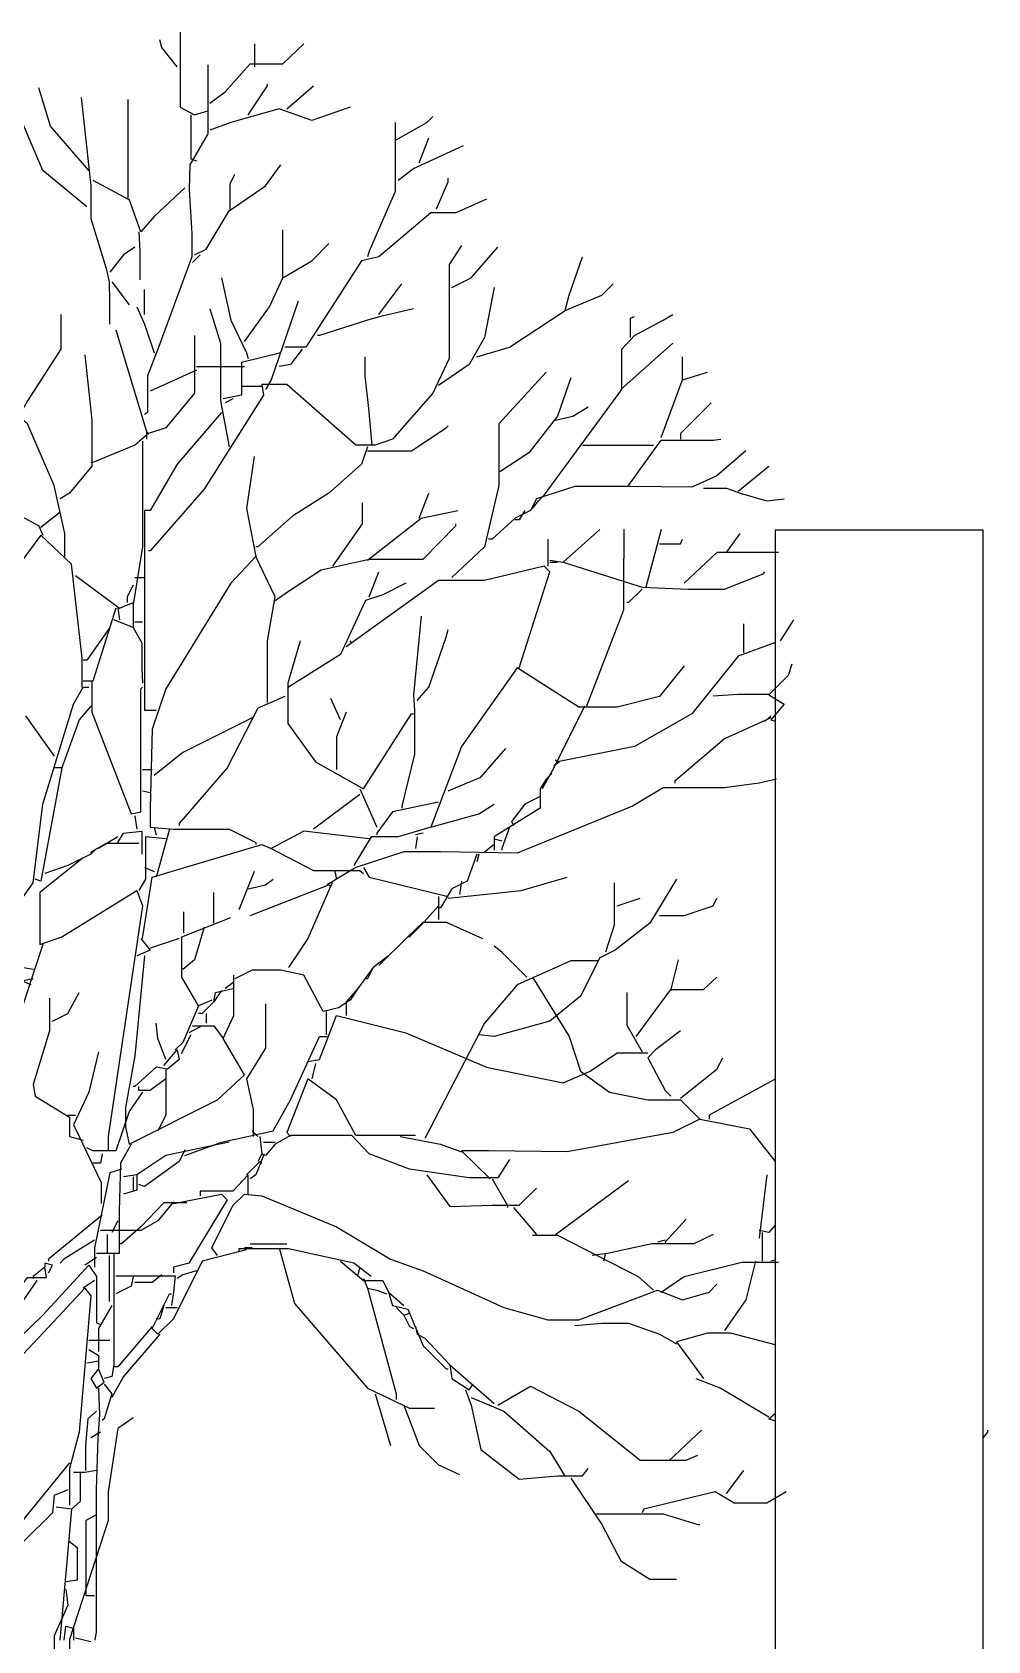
# Model space of a CAD drawing. Header units: centimetres. Extents: x 2004 to 13885, y -3131 to 5891.
# Drawn here: x 6250.5 to 6525.9, y -2701.6 to -2237.8 of the extents above; entities that cross this region are included whole.
import ezdxf

# ---------------------------------------------------------------- set-up
doc = ezdxf.new("R2010")
doc.units = ezdxf.units.CM

msp = doc.modelspace()

# ---------------------------------------------------------------- linework, layer by layer
at = {"color": 84}
for points in [[(6292.27, -2247.76), (6287.84, -2242.22), (6287.29, -2240.01)], [(6293.1, -2237.79), (6293.1, -2259.38), (6297.25, -2261.6), (6301.13, -2260.49)], [(6301.68, -2258.28), (6306.11, -2254.96), (6313.31, -2246.93), (6322.72, -2246.93), (6328.81, -2241.11)], [(6314.69, -2247.76), (6314.69, -2241.11)], [(6301.13, -2247.2), (6301.13, -2267.14), (6295.87, -2275.99), (6295.73, -2283.19), (6296.49, -2295.93), (6296.49, -2302.57), (6286.73, -2329.15), (6283.69, -2336.9), (6283.69, -2347.42), (6282.86, -2347.97)], [(6266.8, -2277.66), (6255.73, -2264.92), (6252.41, -2253.85)], [(6312.76, -2261.6), (6318.29, -2253.29), (6318.29, -2252.74)], [(6323.83, -2259.94), (6331.58, -2253.29)], [(6264.59, -2256.62), (6267.35, -2282.08), (6267.35, -2291.5), (6271.78, -2305.89), (6272.61, -2309.77), (6272.75, -2315.3), (6272.75, -2321.95)], [(6267.91, -2280.42), (6278.15, -2285.96), (6278.15, -2257.17)], [(6266.25, -2288.18), (6253.51, -2277.66), (6247.42, -2263.26), (6247.42, -2261.05)], [(6296.15, -2261.6), (6296.15, -2274.33), (6297.81, -2274.89)], [(6342.1, -2259.38), (6331.03, -2263.26), (6321.61, -2259.94), (6307.77, -2263.81), (6301.68, -2266.03)], [(6355.39, -2268.8), (6364.25, -2263.81), (6365.91, -2262.15)], [(6355.11, -2263.81), (6355.11, -2283.75), (6347.64, -2300.91), (6347.08, -2302.57)], [(6355.94, -2280.42), (6360.37, -2277.1), (6374.77, -2270.46)], [(6362.03, -2275.44), (6364.8, -2268.24)], [(6297.25, -2302.02), (6300.57, -2300.36), (6307.22, -2289.28), (6317.74, -2282.08), (6322.17, -2275.99)], [(6307.5, -2289.28), (6307.5, -2281.53), (6308.88, -2278.76)], [(6367.01, -2288.73), (6370.34, -2280.98), (6370.34, -2279.87)], [(6294.48, -2282.64), (6285.63, -2290.94), (6281.75, -2295.37), (6278.43, -2285.96)], [(6381.41, -2285.96), (6372.55, -2289.84), (6365.35, -2289.84), (6350.4, -2302.57), (6345.42, -2303.68), (6329.37, -2328.59), (6323.28, -2328.59)], [(6281.2, -2295.37), (6281.47, -2300.91), (6281.47, -2309.21)], [(6322.72, -2308.66), (6322.72, -2294.82)], [(6280.09, -2299.8), (6276.77, -2302.02), (6272.89, -2307)], [(6374.21, -2299.25), (6370.61, -2304.79), (6370.61, -2331.91), (6365.91, -2341.88), (6354.28, -2355.17), (6349.3, -2356.83), (6343.76, -2356.83), (6323.83, -2339.39), (6316.63, -2339.39), (6317.18, -2342.43), (6300.02, -2369.56), (6284.52, -2387.28), (6283.96, -2387.28)], [(6311.65, -2326.93), (6318.85, -2316.97), (6322.72, -2308.66), (6331.03, -2303.68), (6336.01, -2298.69)], [(6371.44, -2311.43), (6376.98, -2308.66), (6384.73, -2299.8)], [(6298.91, -2302.02), (6296.7, -2304.23)], [(6404.11, -2318.07), (6405.22, -2313.64), (6409.09, -2302.57)], [(6305, -2308.66), (6307.77, -2320.84), (6312.2, -2330.25), (6312.76, -2331.91)], [(6273.45, -2309.77), (6278.43, -2316.41)], [(6282.86, -2319.18), (6282.86, -2311.98)], [(6350.4, -2319.18), (6357.05, -2310.32)], [(6383.62, -2311.43), (6380.86, -2325.82), (6376.43, -2333.58), (6367.57, -2339.67)], [(6378.64, -2331.36), (6388.05, -2328.59), (6404.11, -2318.07), (6414.63, -2313.64), (6417.95, -2310.32)], [(6280.64, -2316.97), (6282.86, -2321.95), (6285.63, -2330.25)], [(6301.68, -2317.52), (6304.73, -2327.49), (6304.73, -2344.1), (6307.22, -2357.38)], [(6327.15, -2315.3), (6319.4, -2338.01), (6317.74, -2340.77)], [(6360.37, -2317.52), (6350.96, -2319.73), (6347.08, -2320.84), (6333.24, -2325.27), (6332.69, -2325.27)], [(6258.77, -2319.18), (6258.77, -2329.15), (6249.08, -2344.1), (6246.87, -2347.97)], [(6394.7, -2375.1), (6396.36, -2372.89), (6398.02, -2371.23), (6420.44, -2340.77), (6420.44, -2329.15), (6424.04, -2325.27), (6432.35, -2320.84), (6435.12, -2319.18)], [(6422.94, -2325.82), (6422.94, -2320.29), (6424.04, -2319.73)], [(6274.55, -2323.61), (6283.41, -2352.95), (6283.41, -2355.17)], [(6297.25, -2325.27), (6297.25, -2341.88), (6288.95, -2351.85), (6283.96, -2353.51), (6283.41, -2352.95)], [(6420.17, -2340.77), (6435.12, -2327.49)], [(6265.69, -2330.81), (6267.63, -2349.63), (6267.63, -2362.92), (6261.26, -2370.67), (6258.5, -2372.33)], [(6322.17, -2330.25), (6310.82, -2333.02), (6310.82, -2342.43), (6305.56, -2343.54)], [(6328.26, -2329.15), (6324.94, -2333.58), (6321.61, -2334.13)], [(6348.47, -2356.83), (6347.5, -2346.31), (6346.46, -2336.9), (6346.46, -2331.36)], [(6437.88, -2338.01), (6437.88, -2331.36)], [(6297.81, -2335.24), (6284.52, -2341.33)], [(6297.81, -2334.13), (6311.65, -2334.13)], [(6398.57, -2335.79), (6385.01, -2350.74), (6385.01, -2368.46), (6380.86, -2386.17), (6371.44, -2395.03)], [(6431.79, -2354.61), (6437.88, -2338.01), (6445.08, -2335.79)], [(6316.63, -2339.94), (6311.09, -2339.94)], [(6405.77, -2337.45), (6401.9, -2348.52), (6393.59, -2359.04), (6385.29, -2364.58)], [(6308.33, -2343.54), (6306.11, -2344.65)], [(6401.34, -2349.63), (6406.33, -2348.52), (6410.75, -2345.76)], [(6446.19, -2344.65), (6437.33, -2353.51), (6437.33, -2355.17)], [(6259.88, -2388.94), (6259.88, -2382.3), (6256.84, -2368.46), (6249.08, -2350.74), (6245.76, -2347.97), (6242.99, -2349.08)], [(6305, -2347.42), (6292.27, -2362.37), (6284.52, -2375.65), (6282.86, -2375.65)], [(6347.08, -2358.49), (6359.82, -2358.49), (6369.78, -2351.85), (6370.34, -2351.29)], [(6283.96, -2353.51), (6280.09, -2356.83), (6267.91, -2361.81), (6267.35, -2361.81)], [(6282.3, -2355.72), (6282.3, -2386.17), (6279.54, -2402.78), (6279.54, -2409.43), (6274, -2407.21)], [(6422.38, -2368.46), (6431.79, -2355.45), (6446.74, -2355.45), (6448.96, -2355.17)], [(6314.42, -2360.15), (6312.2, -2375.1), (6314.97, -2388.94)], [(6347.08, -2357.38), (6345.42, -2362.37), (6336.01, -2370.67), (6325.49, -2377.32), (6315.52, -2386.17), (6314.97, -2386.17)], [(6456.16, -2358.49), (6447.85, -2365.69), (6440.65, -2369.01), (6422.94, -2368.73), (6406.88, -2368.73), (6395.81, -2372.33), (6394.14, -2375.65), (6389.72, -2377.87), (6383.07, -2383.96), (6381.96, -2383.96)], [(6409.09, -2356.83), (6429.58, -2356.83)], [(6211.71, -2405.55), (6211.71, -2383.41), (6220.85, -2362.92), (6252.41, -2380.08), (6253.51, -2382.85)], [(6453.94, -2370.12), (6462.8, -2362.92)], [(6443.97, -2369.29), (6450.62, -2369.29), (6454.49, -2370.67), (6462.25, -2372.89), (6467.23, -2372.33)], [(6337.12, -2391.71), (6345.7, -2379.53), (6345.7, -2373.44)], [(6362.03, -2377.87), (6364.8, -2370.67)], [(6258.5, -2376.21), (6252.96, -2380.64)], [(6282.86, -2375.65), (6282.86, -2414.96), (6282.86, -2433.24), (6286.18, -2433.24)], [(6347.08, -2390.05), (6362.59, -2377.87), (6373.11, -2375.65)], [(6392.48, -2375.65), (6390.82, -2378.42), (6389.72, -2378.42)], [(6264.86, -2426.59), (6264.86, -2418.29), (6261.82, -2391.16), (6252.96, -2382.85), (6239.67, -2400.57), (6239.12, -2400.57)], [(6320.51, -2401.68), (6324.38, -2398.91), (6333.79, -2392.82), (6347.64, -2389.77), (6363.14, -2389.77), (6372.55, -2380.08), (6372.55, -2379.53)], [(6414.08, -2381.19), (6403.56, -2390.6), (6426.26, -2397.8), (6439.55, -2398.35), (6450.06, -2398.35), (6461.14, -2393.93), (6461.69, -2393.37)], [(6421, -2381.19), (6420.86, -2397.8), (6420.86, -2404.45), (6410.2, -2432.13)], [(6431.79, -2381.19), (6427.36, -2397.8)], [(6450.62, -2387.84), (6454.49, -2382.3)], [(6399.13, -2383.96), (6399.13, -2391.71)], [(6431.24, -2385.34), (6437.33, -2385.34), (6437.88, -2383.96)], [(6465.57, -2387.84), (6447.85, -2387.84), (6438.44, -2396.69)], [(6318.29, -2431.02), (6318.29, -2413.3), (6320.51, -2400.57), (6314.97, -2388.94), (6307.77, -2396.69), (6288.95, -2427.15), (6285.07, -2438.77), (6284.52, -2461.47), (6284.52, -2467.01), (6291.16, -2467.56), (6307.22, -2467.56), (6314.97, -2471.44), (6314.97, -2471.99)], [(6390.82, -2421.06), (6399.68, -2393.37), (6398.02, -2391.71), (6380.86, -2395.86), (6367.57, -2395.86), (6342.65, -2413.86), (6342.1, -2413.3)], [(6399.68, -2390.05), (6403.56, -2390.6)], [(6399.68, -2390.6), (6401.9, -2390.6)], [(6262.93, -2394.48), (6275.66, -2403.89), (6279.54, -2402.23)], [(6279.54, -2397.25), (6277.87, -2400.57), (6277.87, -2402.23)], [(6280.09, -2395.03), (6282.86, -2395.03)], [(6358.16, -2396.69), (6351.51, -2400.02), (6346.53, -2401.68), (6339.33, -2417.18), (6324.38, -2426.59)], [(6347.64, -2400.57), (6350.4, -2393.37)], [(6426.26, -2398.35), (6422.38, -2402.23), (6421.83, -2402.23)], [(6274.55, -2403.89), (6267.91, -2424.93), (6265.14, -2424.93)], [(6275.11, -2403.89), (6275.66, -2407.21)], [(6362.59, -2406.11), (6360.37, -2428.81), (6360.65, -2433.24), (6360.65, -2445.97), (6357.05, -2460.92), (6357.05, -2461.47)], [(6272.89, -2409.43), (6266.25, -2418.84), (6265.14, -2418.84)], [(6279.54, -2409.43), (6282.03, -2413.86), (6282.03, -2421.06), (6282.3, -2425.48)], [(6280.09, -2407.77), (6282.3, -2407.77)], [(6361.48, -2430.47), (6364.8, -2426.59), (6369.78, -2412.2), (6370.34, -2409.98)], [(6455.6, -2416.63), (6455.6, -2408.32)], [(6466.12, -2413.3), (6470, -2407.21)], [(6327.7, -2413.3), (6324.11, -2425.48), (6324.11, -2437.11), (6332.13, -2448.18), (6345.98, -2455.94), (6359.82, -2434.34), (6360.37, -2434.34)], [(6342.65, -2413.86), (6340.99, -2414.96)], [(6464.59, -2413.89), (6464.46, -2413.86), (6453.94, -2417.73), (6440.65, -2434.34), (6424.04, -2443.76), (6401.9, -2448.18), (6401.34, -2447.63)], [(6438.44, -2420.5), (6431.24, -2429.36), (6419.06, -2432.41), (6407.99, -2432.41), (6390.27, -2421.06), (6374.21, -2443.76), (6365.35, -2467.01), (6355.94, -2469.78), (6348.19, -2469.78), (6343.21, -2478.08)], [(6469.44, -2419.95), (6468.34, -2423.27), (6462.8, -2428.81), (6467.23, -2431.57), (6463.35, -2436), (6464.59, -2436.4)], [(6267.63, -2424.93), (6267.63, -2433.79), (6278.98, -2463.13), (6281.75, -2462.58), (6281.75, -2427.15), (6282.3, -2426.59)], [(6244.1, -2490.82), (6247.98, -2486.94), (6250.74, -2483.07), (6253.51, -2460.37), (6262.37, -2431.57), (6265.14, -2426.59), (6266.8, -2426.59)], [(6323.28, -2429.36), (6315.52, -2432.68), (6306.67, -2449.85), (6292.82, -2465.9), (6292.82, -2466.46)], [(6339.33, -2436), (6336.56, -2429.91)], [(6446.74, -2429.08), (6453.94, -2428.67), (6462.8, -2428.67)], [(6267.35, -2432.13), (6264.03, -2436), (6259.05, -2449.85), (6256.84, -2449.85)], [(6340.99, -2433.79), (6338.22, -2440.99), (6338.22, -2450.4)], [(6409.65, -2432.13), (6400.79, -2449.85), (6397.47, -2455.94)], [(6248.53, -2434.9), (6256.84, -2446.52)], [(6313.86, -2435.45), (6293.93, -2445.42), (6285.63, -2452.06)], [(6463.35, -2435.45), (6450.06, -2441.54), (6435.67, -2453.72), (6435.67, -2454.28)], [(6463.35, -2434.9), (6461.69, -2436.56)], [(6370.34, -2456.49), (6379.75, -2452.61), (6386.95, -2444.31)], [(6402.45, -2448.18), (6400.79, -2449.29)], [(6259.05, -2449.85), (6252.96, -2482.51), (6251.3, -2481.96)], [(6282.3, -2450.4), (6285.07, -2450.4)], [(6465.01, -2453.17), (6460.03, -2454.28), (6450.06, -2455.66), (6432.35, -2455.66), (6423.49, -2460.92), (6390.27, -2474.48), (6368.12, -2474.07), (6357.6, -2474.07), (6343.76, -2478.64), (6335.46, -2483.62)], [(6400.23, -2451.51), (6398.57, -2453.17), (6396.91, -2455.94), (6396.91, -2461.47), (6388.05, -2467.01), (6383.62, -2469.78), (6383.62, -2473.65)], [(6282.3, -2456.49), (6284.52, -2457.04)], [(6344.87, -2457.6), (6331.58, -2467.56)], [(6344.87, -2455.94), (6349.85, -2467.01)], [(6367.57, -2459.81), (6354.28, -2462.58), (6349.85, -2468.67), (6349.85, -2469.22)], [(6365.35, -2467.01), (6379.2, -2463.13), (6383.62, -2460.37)], [(6396.91, -2458.15), (6392.48, -2460.37), (6388.61, -2465.35), (6389.16, -2466.46)], [(6280.09, -2463.69), (6280.64, -2467.56)], [(6285.63, -2467.01), (6286.18, -2469.22)], [(6388.05, -2467.01), (6385.84, -2473.1), (6385.84, -2473.65)], [(6281.2, -2471.72), (6271.78, -2471.72), (6267.35, -2474.21), (6267.35, -2474.76)], [(6275.11, -2469.78), (6269.57, -2473.1)], [(6275.11, -2471.44), (6276.77, -2468.67), (6282.03, -2468.12), (6282.03, -2474.76)], [(6288.95, -2470.33), (6283.13, -2469.78), (6283.13, -2481.96), (6281.2, -2485.28)], [(6290.06, -2467.56), (6286.18, -2481.4)], [(6347.64, -2470.33), (6328.81, -2468.12), (6319.4, -2473.1), (6331.58, -2479.47), (6344.87, -2479.47), (6345.98, -2480.3)], [(6363.14, -2468.67), (6360.92, -2469.22)], [(6361.48, -2469.78), (6360.92, -2473.1)], [(6383.62, -2470.33), (6385.84, -2470.89)], [(6265.14, -2475.87), (6252.68, -2485.83), (6252.68, -2500.78), (6259.05, -2498.57), (6280.64, -2485.28), (6282.3, -2489.71), (6272.34, -2556.15), (6272.34, -2560.03)], [(6269.02, -2473.1), (6267.35, -2474.76), (6260.71, -2478.08), (6254.07, -2480.3)], [(6282.3, -2499.12), (6285.07, -2481.4), (6316.63, -2471.99), (6319.4, -2473.1)], [(6378.64, -2474.76), (6375.87, -2482.51), (6371.44, -2484.73), (6368.12, -2490.26), (6367.57, -2490.26)], [(6379.2, -2474.76), (6378.64, -2476.98)], [(6383.62, -2471.99), (6380.86, -2474.21)], [(6282.86, -2478.64), (6285.63, -2479.74)], [(6314.42, -2479.74), (6309.99, -2490.82)], [(6337.67, -2479.74), (6338.22, -2481.96)], [(6345.98, -2478.64), (6347.64, -2481.4), (6370.34, -2486.94)], [(6312.76, -2484.73), (6317.74, -2483.62), (6319.95, -2481.96)], [(6313.31, -2492.48), (6336.01, -2483.62), (6336.56, -2484.17)], [(6337.12, -2482.51), (6329.92, -2499.12), (6324.38, -2507.43)], [(6370.34, -2487.5), (6391.38, -2485.28), (6404.66, -2481.4)], [(6374.21, -2482.51), (6373.66, -2486.39)], [(6436.22, -2481.96), (6428.47, -2494.69), (6418.51, -2502.44), (6414.08, -2504.66), (6408.54, -2515.73), (6399.68, -2522.93), (6383.62, -2527.36), (6379.2, -2526.81)], [(6418.23, -2483.07), (6418.23, -2495.25), (6415.74, -2503)], [(6302.79, -2494.69), (6302.79, -2485.83)], [(6367.57, -2489.71), (6362.59, -2495.25), (6359.26, -2498.57), (6358.71, -2498.57)], [(6367.57, -2486.94), (6367.57, -2493.59)], [(6419.06, -2489.71), (6425.7, -2487.5)], [(6431.24, -2492.48), (6438.44, -2492.48), (6446.74, -2489.71), (6447.85, -2487.5)], [(6302.24, -2516.84), (6298.36, -2518.5), (6293.65, -2510.2), (6293.65, -2498.57), (6307.77, -2493.03)], [(6294.21, -2497.46), (6294.21, -2491.37)], [(6350.4, -2506.87), (6358.71, -2498.57), (6363.14, -2494.42), (6369.78, -2494.42), (6380.3, -2499.12)], [(6281.75, -2499.12), (6284.52, -2502.44), (6280.64, -2504.11)], [(6292.82, -2499.12), (6284.52, -2501.89)], [(6300.02, -2495.8), (6297.25, -2505.21), (6293.93, -2507.98)], [(6253.51, -2500.78), (6241.33, -2537.88), (6241.89, -2538.99)], [(6282.86, -2504.11), (6280.09, -2532.9), (6277.32, -2547.84), (6277.32, -2553.38), (6278.43, -2558.36), (6303.9, -2545.63), (6311.65, -2538.43), (6305.56, -2527.91), (6308.6, -2521.27), (6308.6, -2509.64)], [(6353.17, -2504.11), (6348.74, -2507.43), (6344.31, -2513.52), (6340.99, -2517.39), (6340.99, -2521.27)], [(6393.04, -2510.2), (6385.84, -2503), (6383.62, -2501.34)], [(6247.98, -2507.43), (6251.3, -2507.98)], [(6344.31, -2513.52), (6342.1, -2516.84), (6338.78, -2519.05), (6334.35, -2520.16), (6328.81, -2509.64), (6322.17, -2508.26), (6313.86, -2508.26), (6308.88, -2510.75)], [(6348.74, -2507.43), (6347.08, -2510.75), (6346.53, -2510.75)], [(6413.52, -2505.49), (6405.77, -2505.49), (6390.27, -2512.41), (6380.86, -2523.48), (6363.69, -2556.7)], [(6434.56, -2514.07), (6436.78, -2505.21)], [(6250.19, -2512.41), (6247.42, -2511.3), (6250.19, -2510.75), (6250.74, -2510.75)], [(6305, -2514.07), (6302.79, -2517.39), (6303.34, -2514.62), (6308.33, -2513.52)], [(6308.33, -2511.86), (6306.11, -2513.52)], [(6394.7, -2510.2), (6405.22, -2527.36), (6408.54, -2537.33), (6416.84, -2543.42), (6427.92, -2545.63), (6437.33, -2545.63), (6442.87, -2551.17), (6435.12, -2555.04), (6404.66, -2560.58), (6381.96, -2560.3), (6374.21, -2560.3), (6382.52, -2568.33)], [(6424.6, -2527.36), (6434.56, -2513.79), (6443.97, -2513.79), (6447.85, -2510.2)], [(6255.45, -2516.29), (6255.45, -2525.7), (6250.74, -2541.2), (6251.3, -2544.52), (6261.26, -2550.61), (6261.26, -2556.15), (6265.14, -2557.26)], [(6256.28, -2522.93), (6260.71, -2520.71), (6264.03, -2514.62)], [(6302.79, -2517.39), (6299.47, -2520.71), (6298.36, -2520.71)], [(6317.74, -2517.95), (6317.74, -2530.68), (6312.2, -2539.54), (6314.14, -2548.4), (6314.14, -2556.15)], [(6421.83, -2514.62), (6421.83, -2524.04), (6426.26, -2531.79)], [(6298.36, -2518.5), (6293.93, -2529.02), (6291.72, -2531.23)], [(6300.57, -2520.71), (6300.57, -2523.48)], [(6329.92, -2534.56), (6333.24, -2534), (6338.22, -2521.27), (6358.16, -2526.25), (6381.41, -2536.22), (6403.56, -2540.65), (6411.31, -2537.33), (6419.06, -2532.07), (6427.92, -2532.07)], [(6335.18, -2520.16), (6335.18, -2526.81)], [(6288.95, -2534), (6286.73, -2527.91), (6286.18, -2523.48)], [(6296.15, -2526.81), (6293.38, -2532.34)], [(6294.48, -2561.69), (6305, -2557.81), (6319.95, -2554.49), (6324.94, -2545.63), (6333.24, -2527.36), (6335.46, -2527.36)], [(6298.91, -2524.59), (6295.59, -2526.25)], [(6296.7, -2524.31), (6302.79, -2524.31), (6305.56, -2527.91)], [(6437.33, -2525.7), (6430.13, -2531.23), (6427.92, -2533.45), (6432.9, -2542.86), (6434.56, -2544.52)], [(6269.57, -2531.79), (6266.8, -2543.42), (6262.37, -2552.83), (6264.03, -2556.15), (6270.4, -2569.44), (6270.4, -2575.53)], [(6288.39, -2535.66), (6292.27, -2531.23), (6292.82, -2534), (6289.5, -2536.77), (6286.18, -2536.22), (6280.09, -2541.75), (6279.54, -2541.75)], [(6288.95, -2536.77), (6288.95, -2550.06), (6286.73, -2554.49)], [(6332.13, -2535.11), (6331.03, -2539.54)], [(6437.33, -2545.08), (6447.85, -2536.77), (6449.51, -2533.45)], [(6288.95, -2539.54), (6284.52, -2542.86), (6281.2, -2542.86), (6281.2, -2541.75)], [(6360.92, -2555.87), (6343.76, -2555.87), (6338.22, -2545.63), (6329.92, -2539.54), (6323.83, -2555.04), (6324.94, -2556.15)], [(6464.59, -2539.64), (6445.64, -2550.06), (6445.64, -2551.17)], [(6282.3, -2543.42), (6278.43, -2548.95), (6274.55, -2560.3), (6267.91, -2560.3), (6266.25, -2559.47)], [(6260.71, -2550.06), (6262.93, -2550.06)], [(6313.86, -2554.49), (6315.52, -2556.15)], [(6442.87, -2551.17), (6457.26, -2553.94), (6464.59, -2563.35)], [(6278.98, -2558.36), (6275.94, -2563.9), (6275.52, -2577.74), (6275.52, -2589.92), (6269.02, -2589.92)], [(6307.22, -2557.81), (6288.95, -2561.69), (6280.64, -2567.22), (6280.64, -2571.65), (6276.77, -2572.76)], [(6294.48, -2560.03), (6292.82, -2563.35), (6282.86, -2570.55), (6281.2, -2569.99)], [(6316.08, -2556.15), (6316.63, -2561.13), (6315.52, -2563.35)], [(6388.05, -2562.79), (6384.73, -2568.05), (6376.43, -2568.05), (6359.26, -2565.56), (6347.64, -2561.13), (6342.65, -2555.87), (6324.94, -2555.87), (6320.51, -2558.36), (6317.74, -2561.69), (6316.63, -2561.13)], [(6317.18, -2557.81), (6320.51, -2557.81)], [(6356.5, -2556.15), (6368.12, -2558.36), (6374.21, -2560.58)], [(6270.68, -2561.13), (6270.12, -2563.9), (6267.91, -2563.9)], [(6312.2, -2567.22), (6316.08, -2563.35), (6316.63, -2563.9)], [(6317.18, -2561.69), (6314.97, -2567.22), (6313.31, -2568.33)], [(6276.21, -2565.56), (6272.89, -2566.67), (6268.46, -2588.26), (6268.46, -2593.8)], [(6280.64, -2567.22), (6276.77, -2567.78)], [(6279.54, -2567.78), (6279.54, -2571.65)], [(6312.76, -2572.76), (6312.76, -2567.22), (6308.33, -2571.93), (6298.91, -2571.93), (6298.91, -2573.31)], [(6364.25, -2567.22), (6370.89, -2576.36), (6383.07, -2575.94), (6390.82, -2575.94), (6395.81, -2571.1)], [(6383.07, -2568.33), (6387.5, -2576.08), (6387.5, -2576.64)], [(6401.34, -2584.39), (6422.38, -2568.88)], [(6462.25, -2567.22), (6460.03, -2585.49)], [(6291.16, -2575.53), (6305, -2572.76), (6306.67, -2574.42), (6295.59, -2592.69), (6291.16, -2593.8), (6291.16, -2595.46)], [(6303.9, -2590.48), (6302.24, -2588.26), (6308.33, -2576.08), (6311.65, -2572.76), (6316.63, -2573.31), (6338.22, -2582.17), (6353.73, -2591.58), (6363.14, -2594.91), (6386.39, -2605.43), (6399.13, -2609.02), (6407.99, -2609.02), (6430.69, -2600.44), (6437.88, -2603.21), (6445.64, -2601), (6447.85, -2598.78)], [(6291.16, -2574.97), (6286.73, -2580.51), (6281.75, -2583.28), (6270.12, -2583.28)], [(6295.04, -2575.25), (6288.39, -2575.25), (6281.75, -2582.17), (6276.21, -2587.16), (6275.66, -2587.16)], [(6389.16, -2576.64), (6395.81, -2584.39)], [(6270.68, -2578.85), (6255.17, -2591.58), (6255.17, -2592.14)], [(6275.11, -2580.51), (6273.45, -2583.83)], [(6438.99, -2579.96), (6432.9, -2586.6), (6432.9, -2587.16)], [(6464.59, -2581.76), (6462.8, -2583.83), (6460.03, -2583.28)], [(6268.46, -2586.05), (6259.6, -2591.58), (6258.5, -2592.69)], [(6272.06, -2584.39), (6272.06, -2589.92)], [(6313.31, -2587.16), (6322.17, -2587.16), (6323.83, -2587.16)], [(6394.7, -2584.66), (6401.9, -2584.66), (6425.15, -2596.57), (6429.58, -2600.44)], [(6446.74, -2584.39), (6441.21, -2587.16), (6429.03, -2587.16), (6416.29, -2589.92), (6411.86, -2590.48)], [(6432.9, -2586.05), (6430.69, -2586.6)], [(6460.86, -2583.83), (6460.86, -2592.14)], [(6269.02, -2591.03), (6265.69, -2593.25)], [(6274, -2589.92), (6274, -2622.04), (6273.45, -2625.36), (6271.23, -2625.91)], [(6272.61, -2590.48), (6272.61, -2603.76)], [(6312.2, -2588.82), (6299.47, -2592.14), (6291.16, -2608.75), (6286.73, -2613.18), (6285.07, -2611.52), (6290.06, -2601.55), (6290.61, -2601.55)], [(6348.19, -2596.57), (6343.21, -2592.69), (6324.38, -2588.54), (6309.99, -2588.54), (6309.99, -2589.37)], [(6313.86, -2588.26), (6311.65, -2588.26)], [(6321.61, -2588.26), (6326.04, -2604.32), (6347.08, -2628.68), (6359.26, -2634.49), (6366.46, -2634.49)], [(6339.33, -2592.14), (6345.98, -2597.67), (6351.51, -2597.67), (6353.17, -2601), (6354.28, -2604.87), (6358.71, -2605.98), (6363.14, -2616.5), (6369.78, -2623.14), (6370.34, -2623.14)], [(6415.74, -2589.92), (6415.18, -2592.14)], [(6431.79, -2601), (6438.44, -2596.57), (6455.05, -2592.41), (6465.57, -2592.41)], [(6458.92, -2592.14), (6456.16, -2603.21), (6450.06, -2612.07)], [(6464.59, -2591.83), (6463.35, -2592.14)], [(6234.13, -2620.93), (6236.9, -2623.7), (6253.51, -2607.64), (6266.8, -2593.25), (6269.02, -2596.57), (6269.02, -2609.86), (6270.12, -2610.41)], [(6251.85, -2597.67), (6247.98, -2603.21), (6244.1, -2603.76), (6249.08, -2596.84), (6254.62, -2596.84), (6254.07, -2593.8), (6250.74, -2596.57), (6250.74, -2597.12)], [(6255.17, -2595.46), (6256.28, -2593.25), (6254.07, -2592.69), (6254.07, -2593.8)], [(6274.55, -2596.29), (6291.72, -2596.29), (6291.16, -2601), (6290.61, -2604.87)], [(6279.54, -2596.57), (6278.98, -2599.34), (6274.55, -2601.55)], [(6287.84, -2596.01), (6285.07, -2598.23), (6280.09, -2598.23)], [(6297.81, -2594.91), (6293.93, -2596.01), (6292.27, -2597.12)], [(6344.87, -2593.8), (6344.31, -2596.01)], [(6345.98, -2597.12), (6347.08, -2599.89), (6349.85, -2600.44), (6352.62, -2601.55)], [(6236.35, -2627.57), (6239.12, -2628.13), (6257.94, -2608.19), (6265.69, -2599.89), (6267.35, -2602.1), (6264.03, -2641.41), (6261.26, -2651.93), (6261.26, -2662.45)], [(6268.46, -2597.67), (6265.14, -2599.89)], [(6347.08, -2599.89), (6355.39, -2630.34), (6355.39, -2632)], [(6353.17, -2601), (6357.6, -2604.87)], [(6273.45, -2604.87), (6269.57, -2611.52), (6269.57, -2618.16)], [(6288.39, -2604.87), (6287.29, -2608.75), (6286.18, -2608.75)], [(6288.95, -2605.43), (6292.27, -2605.43)], [(6355.39, -2605.43), (6357.6, -2607.64), (6359.26, -2607.09)], [(6285.07, -2610.96), (6275.11, -2622.59), (6274, -2622.59)], [(6357.6, -2607.64), (6359.26, -2610.96), (6360.37, -2611.52)], [(6360.92, -2610.96), (6361.48, -2613.18), (6363.69, -2614.28), (6370.89, -2622.04), (6371.44, -2625.91), (6376.43, -2629.23), (6377.53, -2627.57)], [(6406.88, -2610.69), (6414.63, -2609.99), (6422.38, -2609.99), (6431.24, -2613.18), (6436.22, -2615.95)], [(6266.8, -2614.84), (6272.89, -2614.84)], [(6287.29, -2613.18), (6276.77, -2625.36), (6273.45, -2631.45)], [(6464.59, -2616.21), (6451.73, -2612.9), (6445.08, -2612.9), (6436.22, -2615.39), (6443.97, -2625.91)], [(6266.8, -2617.61), (6269.57, -2619.27), (6269.57, -2623.14)], [(6269.57, -2620.93), (6266.25, -2621.48)], [(6269.57, -2623.14), (6267.35, -2625.91), (6269.02, -2628.68), (6271.23, -2627.02), (6269.57, -2623.14)], [(6370.89, -2622.04), (6383.62, -2633.11)], [(6269.57, -2628.68), (6269.85, -2636.43), (6269.43, -2643.08), (6268.95, -2658.02), (6268.95, -2699), (6268.53, -2701.37)], [(6271.23, -2627.57), (6273.45, -2630.34), (6271.23, -2637.54), (6270.68, -2638.09)], [(6375.32, -2629.23), (6376.98, -2633.66), (6379.75, -2646.4), (6390.82, -2654.98), (6401.9, -2654.01), (6409.09, -2654.01), (6410.75, -2651.93)], [(6384.73, -2633.66), (6394.14, -2628.13), (6407.99, -2635.32), (6425.7, -2649.44), (6438.99, -2649.44), (6442.31, -2648.06)], [(6441.76, -2625.91), (6448.96, -2628.68), (6462.8, -2636.99)], [(6349.3, -2630.34), (6353.73, -2645.29)], [(6357.6, -2633.66), (6362.03, -2645.29), (6367.57, -2650.83), (6373.66, -2653.6)], [(6376.98, -2631.45), (6386.39, -2635.32), (6399.68, -2646.95), (6404.11, -2654.15)], [(6279.59, -2637.24), (6275.11, -2640.31), (6272.34, -2658.58), (6272.34, -2666.88), (6261.26, -2701.21), (6261.26, -2732.22), (6260.44, -2746.61), (6260.44, -2768.76), (6260.44, -2768.76)], [(6269.02, -2635.32), (6266.52, -2637.54), (6265.83, -2645.29), (6265.83, -2652.49)], [(6464.59, -2638.28), (6462.8, -2637.54), (6464.59, -2636.05)], [(6270.12, -2641.41), (6267.35, -2643.08)], [(6434.01, -2649.72), (6443.42, -2640.86)], [(6524.59, -2643.03), (6525.92, -2641.41), (6525.92, -2640.86)], [(6261.26, -2650.27), (6248.53, -2665.78), (6239.12, -2677.96), (6233.58, -2680.72)], [(6269.02, -2652.49), (6265.69, -2653.04), (6262.37, -2653.04)], [(6450.62, -2659.13), (6455.6, -2652.49)], [(6264.31, -2653.04), (6264.31, -2661.35), (6261.82, -2663.56), (6257.39, -2663.01)], [(6405.77, -2654.7), (6414.63, -2667.99), (6420.17, -2678.51), (6428.47, -2683.77), (6436.22, -2683.77)], [(6260.71, -2658.02), (6256.84, -2659.69), (6256.28, -2664.67), (6247.98, -2672.97)], [(6467.78, -2658.58), (6462.25, -2661.9), (6452.83, -2661.9), (6447.3, -2658.58), (6426.81, -2663.56), (6426.26, -2664.67)], [(6261.82, -2663.56), (6258.47, -2701.37)], [(6269.02, -2665.22), (6265.97, -2666.88), (6265.97, -2688.48), (6268.46, -2688.48)], [(6412.97, -2664.95), (6432.35, -2664.95), (6442.31, -2667.99), (6442.87, -2667.99)], [(6261.26, -2672.97), (6263.48, -2674.63), (6263.48, -2684.05), (6260.16, -2684.6)], [(6260.16, -2686.81), (6260.71, -2691.24), (6256.84, -2700.1), (6256.84, -2723.91), (6256.56, -2732.77), (6256.56, -2746.06), (6255.73, -2746.06)], [(6259.69, -2701.37), (6260.16, -2697.33), (6262.37, -2697.89), (6262.37, -2701.37)], [(6262.93, -2700.66), (6267.35, -2701.76)], [(6265.14, -2701.21), (6265.14, -2701.37)]]:
    msp.add_lwpolyline(points, dxfattribs=at)
msp.add_lwpolyline([(6524.59, -2981.37), (6524.59, -2381.37), (6464.59, -2381.37), (6464.59, -2981.37)])

doc.saveas('drawing.dxf')
